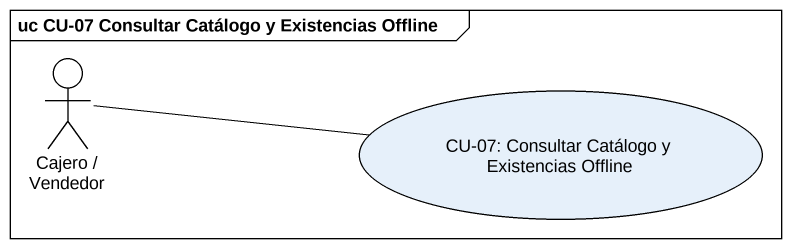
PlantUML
@startuml
mainframe uc CU-07 Consultar Catálogo y Existencias Offline
actor "Cajero / Vendedor" as Cajero_Vendedor
usecase "CU-07: Consultar Catálogo y Existencias Offline" as CU_07_Consultar_Catálogo_y
Cajero_Vendedor -right- CU_07_Consultar_Catálogo_y
Cajero_Vendedor -right- CU_07_Consultar_Catálogo_y
@enduml
